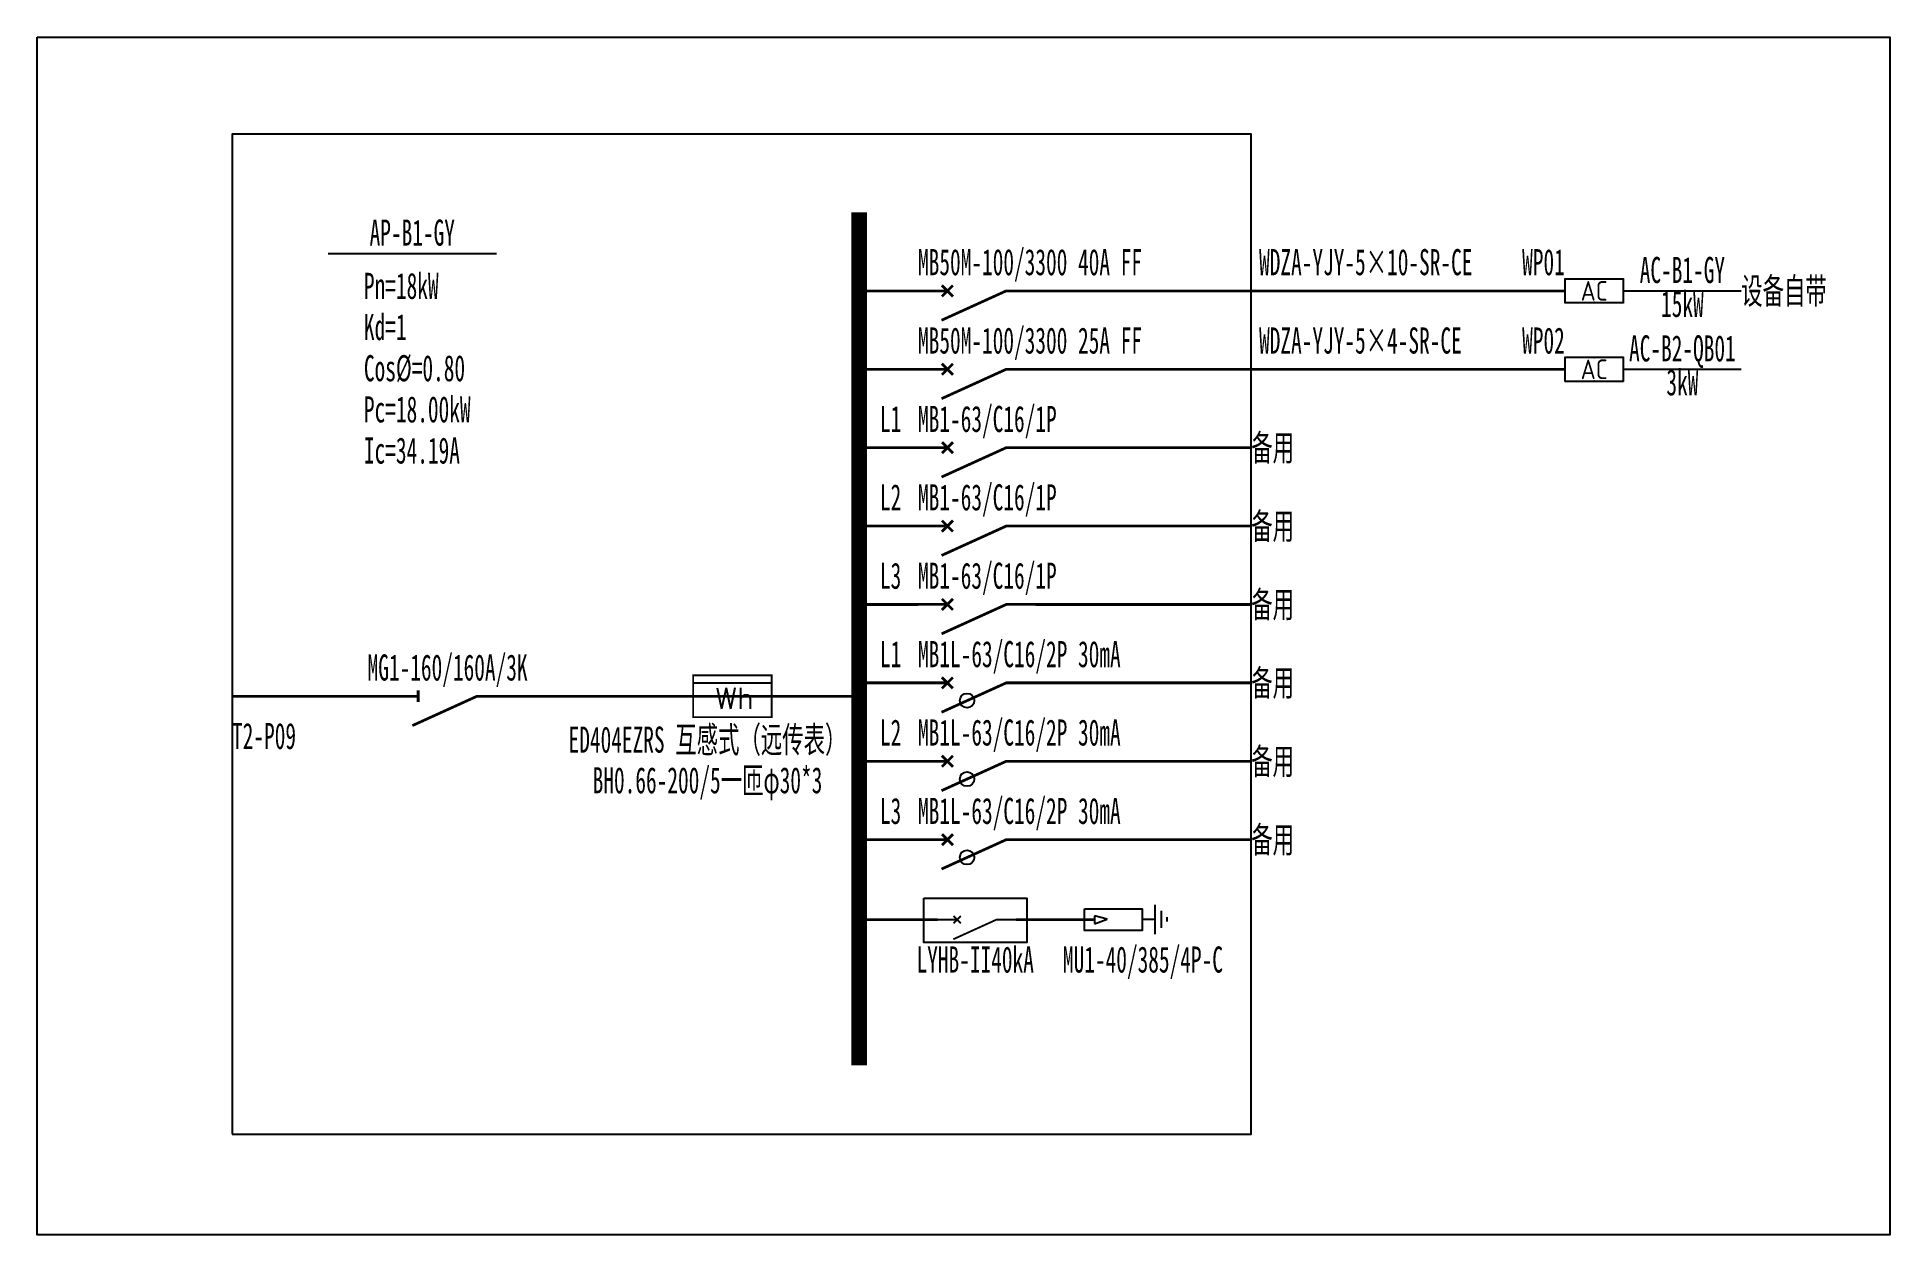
# Model space of a CAD drawing. Extents: x 1439101 to 1443354, y 419864 to 422614.
import ezdxf
from ezdxf.enums import TextEntityAlignment as Align

# ---------------------------------------------------------------- set-up
doc = ezdxf.new("R2010")
doc.units = 0
doc.header["$MEASUREMENT"] = 0
doc.layers.add('系统图', color=1, linetype='Continuous')
doc.styles.add('_SIMPLEX', font='simplex_.ttf', dxfattribs={"width": 0.6})
doc.styles.add('_TEL_ATTDEF', font='GBENOR', dxfattribs={"width": 0.8, "height": 3, "bigfont": 'GBCBIG'})
doc.styles.add('_TEL_DIM', font='', dxfattribs={"width": 0.8, "height": 3.5})
doc.styles.add('宋体', font='', dxfattribs={"width": 0.8, "height": 3.5})
doc.styles.get('_TEL_DIM').set_extended_font_data('SimSun')
doc.styles.get('宋体').set_extended_font_data('SimSun')

# ---------------------------------------------------------------- blocks, each defined once
blk = doc.blocks.new('$element$00000492')
blk.add_line((0.173, 0), (0.173, -1))
at = {"const_width": 0.0233}
blk.add_lwpolyline([(-0.267, 0), (0.267, 0), (0.267, -1), (-0.267, -1), (-0.267, 0)], dxfattribs=at)
at = {"style": '_SIMPLEX'}
blk.add_text('Wh', height=0.2667, rotation=270, dxfattribs=at).set_placement((-0.161, -0.281))
at = {"flags": 9}
blk.add_attdef('S', (0, 0), '', height=0.00000667, dxfattribs=at)
blk.add_attdef('S', (0, 0), '', height=0.00000667, dxfattribs=at)
blk.add_attdef('S', (0, 0), '', height=0.00000667, dxfattribs=at)
blk = doc.blocks.new('$element$00000497')
at = {"const_width": 0.0233}
for points in [[(0, 0), (0, -0.25)], [(0, -1), (0, -0.75), (-0.25, -0.2)], [(-0.047, -0.297), (0.047, -0.203)], [(-0.047, -0.203), (0.047, -0.297)]]:
    blk.add_lwpolyline(points, dxfattribs=at)
at = {"flags": 9}
blk.add_attdef('S', (0, 0), '', height=0.00000667, dxfattribs=at)
blk = doc.blocks.new('$equip$00002708')
for p, q in [((-0.75, 0.6), (-0.75, 0)), ((0.75, 0.6), (-0.75, 0.6)), ((0.75, 0), (0.75, 0.6)), ((-0.75, 0), (0.75, 0))]:
    blk.add_line(p, q)
at = {"const_width": 0.04}
blk.add_lwpolyline([(-0.75, 0.6), (-0.75, 0), (0.75, 0), (0.75, 0.6), (-0.75, 0.6), (-0.75, 0)], dxfattribs=at)
for p in [(0, 0.6), (-0.75, 0.3), (0, 0), (0.75, 0.3)]:
    blk.add_point(p)
at = {"color": 7}
blk.add_attdef('$TEXT$', text='', height=0.5, dxfattribs=at).set_placement((0, 0.3), align=Align.MIDDLE_CENTER)
at = {"color": 7, "style": '_TEL_DIM', "flags": 1}
for tag in ['A', 'REMARK']:
    blk.add_attdef(tag, text='', height=0.00002, dxfattribs=at).set_placement((0, 0), align=Align.MIDDLE_CENTER)
blk = doc.blocks.new('$element$00000519')
at = {"const_width": 0.0233}
for points in [[(0, 0), (0, -0.25)], [(0, -1), (0, -0.75), (-0.25, -0.2)], [(-0.05, -0.25), (0.05, -0.25)]]:
    blk.add_lwpolyline(points, dxfattribs=at)
at = {"flags": 9}
blk.add_attdef('S', (0, 0), '', height=0.00000667, dxfattribs=at)
blk = doc.blocks.new('$element$00000525')
at = {"const_width": 0.0233}
for points in [[(0, 0), (0, -0.25)], [(-0.25, -0.2), (0, -0.75), (0, -1)], [(-0.047, -0.203), (0.047, -0.297)], [(0.047, -0.203), (-0.047, -0.297)]]:
    blk.add_lwpolyline(points, dxfattribs=at)
blk.add_circle((-0.151, -0.417), 0.0615)
at = {"flags": 9}
blk.add_attdef('S', (0, 0), '', height=0.00000667, dxfattribs=at)

msp = doc.modelspace()

# ---------------------------------------------------------------- linework, layer by layer
at = {"color": 0, "linetype": 'ByBlock'}
for p, q in [((1439768.9, 422117.4), (1440155.1, 422117.4)), ((1441557.4, 420589.1), (1441528.1, 420597)), ((1441528.1, 420597), (1441528.1, 420578.8)), ((1441528.1, 420578.3), (1441557.4, 420589.1)), ((1441637.9, 420588.9), (1441666, 420588.9)), ((1441667.1, 420622.1), (1441667.1, 420554.9)), ((1441681, 420608.1), (1441681, 420568.9)), ((1441694.7, 420593.6), (1441694.7, 420583.9))]:
    msp.add_line(p, q, dxfattribs=at)
for points in [[(1439548.2, 420095.1), (1441888.1, 420095.1), (1441888.1, 422391.6), (1439548.2, 422391.6)], [(1441136.1, 420637.4), (1441372.7, 420637.4), (1441372.7, 420535.4), (1441136.1, 420535.4)], [(1441505.3, 420613.1), (1441638.1, 420613.1), (1441638.1, 420563), (1441505.3, 420563)]]:
    msp.add_lwpolyline(points, close=True, dxfattribs=at)
for points, const_width in [([(1440988.1, 422211.6), (1440988.1, 420253.5)], 36), ([(1440988.1, 422031.6), (1441123.1, 422031.6)], 6.3), ([(1441393.1, 422031.6), (1442608, 422031.6)], 6.3), ([(1440988.1, 421851.6), (1441123.1, 421851.6)], 6.3), ([(1441393.1, 421851.6), (1442608, 421851.6)], 6.3), ([(1440988.1, 421671.6), (1441123.1, 421671.6)], 6.3), ([(1441393.1, 421671.6), (1441888.1, 421671.6)], 6.3), ([(1440988.1, 421491.6), (1441123.1, 421491.6)], 6.3), ([(1441393.1, 421491.6), (1441888.1, 421491.6)], 6.3), ([(1440988.1, 421311.6), (1441123.1, 421311.6)], 6.3), ([(1441393.1, 421311.6), (1441888.1, 421311.6)], 6.3), ([(1439548.2, 421100.9), (1439908.1, 421100.9)], 6.3), ([(1440178.1, 421100.9), (1440988.1, 421100.9)], 6.3), ([(1440988.1, 421131.6), (1441123.1, 421131.6)], 6.3), ([(1441393.1, 421131.6), (1441888.1, 421131.6)], 6.3), ([(1440988.1, 420951.6), (1441123.1, 420951.6)], 6.3), ([(1441393.1, 420951.6), (1441888.1, 420951.6)], 6.3), ([(1440988.1, 420771.6), (1441123.1, 420771.6)], 6.3), ([(1441393.1, 420771.6), (1441888.1, 420771.6)], 6.3), ([(1440988.1, 420587.9), (1441168.1, 420587.9)], 6.3), ([(1441348.1, 420587.9), (1441528.1, 420587.9)], 6.3)]:
    msp.add_lwpolyline(points, dxfattribs=dict(at, const_width=const_width))
for points in [[(1442743, 422031.6), (1443013, 422031.6)], [(1442743, 421851.6), (1443013, 421851.6)]]:
    msp.add_lwpolyline(points, dxfattribs=at)
at = {"layer": '系统图'}
msp.add_lwpolyline([(1439100.6, 422614.4), (1443354.5, 422614.4), (1443354.5, 419864), (1439100.6, 419864)], close=True, dxfattribs=at)

# ---------------------------------------------------------------- block references
at = {"color": 0, "linetype": 'ByBlock', "rotation": 90}
for name, p, xscale, yscale, zscale in [('$element$00000497', (1441123.1, 422031.6), 270, 270, 270), ('$element$00000497', (1441123.1, 421851.6), 270, 270, 270), ('$element$00000497', (1441123.1, 421671.6), 270, 270, 270), ('$element$00000497', (1441123.1, 421491.6), 270, 270, 270), ('$element$00000497', (1441123.1, 421491.6), 270, 270, 270), ('$element$00000497', (1441123.1, 421311.6), 270, 270, 270), ('$element$00000497', (1441123.1, 421311.6), 270, 270, 270), ('$element$00000492', (1440607, 421100.9), 180, 180, 180), ('$element$00000525', (1441123.1, 421131.6), 270, 270, 270), ('$element$00000519', (1439908.1, 421100.9), 270, 270, 270), ('$element$00000525', (1441123.1, 420951.6), 270, 270, 270), ('$element$00000525', (1441123.1, 420771.6), 270, 270, 270), ('$element$00000497', (1441168.1, 420587.9), 180, 180, 180)]:
    msp.add_blockref(name, p, dxfattribs=dict(at, xscale=xscale, yscale=yscale, zscale=zscale))
at = {"color": 0, "linetype": 'ByBlock'}
ref = msp.add_blockref('$equip$00002708', (1442675.5, 422004.6), dxfattribs=dict(at, xscale=90, yscale=90, zscale=90))
ref.add_attrib('$TEXT$', 'AC', dxfattribs={"color": 7, "height": 45, "style": '_TEL_ATTDEF'}).set_placement((1442675.5, 422031.6), align=Align.MIDDLE_CENTER)
ref = msp.add_blockref('$equip$00002708', (1442675.5, 421824.6), dxfattribs=dict(at, xscale=90, yscale=90, zscale=90))
ref.add_attrib('$TEXT$', 'AC', dxfattribs={"color": 7, "height": 45, "style": '_TEL_ATTDEF'}).set_placement((1442675.5, 421851.6), align=Align.MIDDLE_CENTER)

# ---------------------------------------------------------------- texts
at = {"color": 0, "linetype": 'ByBlock', "style": '宋体', "width": 0.6}
for s, p in [('AP-B1-GY', (1439962, 422117.4)), ('AC-B1-GY', (1442878, 422031.6)), ('AC-B2-QB01', (1442878, 421851.6)), ('L1', (1441060.1, 421689.6)), ('L2', (1441060.1, 421509.6)), ('L3', (1441060.1, 421329.6)), ('L1', (1441060.1, 421149.6)), ('L2', (1441060.1, 420969.6)), ('L3', (1441060.1, 420789.6))]:
    msp.add_text(s, height=60, dxfattribs=at).set_placement(p, align=Align.BOTTOM_CENTER)
at = {"color": 110, "linetype": 'ByBlock', "style": '宋体', "width": 0.6}
msp.add_text('MB50M-100/3300 40A FF', height=60, dxfattribs=at).set_placement((1441123.1, 422049.6), align=Align.BOTTOM_LEFT)
at = {"color": 0, "linetype": 'ByBlock', "style": '宋体', "width": 0.6}
for s, p in [('WDZA-YJY-5×10-SR-CE', (1441906.1, 422049.6)), ('WDZA-YJY-5×4-SR-CE', (1441906.1, 421869.6)), ('T2-P09', (1439548.2, 420961.6))]:
    msp.add_text(s, height=60, dxfattribs=at).set_placement(p, align=Align.BOTTOM_LEFT)
for s, p in [('WP01', (1442608, 422049.6)), ('WP02', (1442608, 421869.6))]:
    msp.add_text(s, height=60, dxfattribs=at).set_placement(p, align=Align.BOTTOM_RIGHT)
for s, p in [('Pn=18kW', (1439851, 422013.1)), ('Kd=1', (1439851, 421918.6)), ('Cos%%C=0.80', (1439851, 421824.1)), ('Pc=18.00kW', (1439851, 421729.6)), ('Ic=34.19A', (1439851, 421635.1))]:
    msp.add_text(s, height=60, dxfattribs=at).set_placement(p)
for s, p in [('15kW', (1442878, 422031.6)), ('3kW', (1442878, 421851.6))]:
    msp.add_text(s, height=60, dxfattribs=at).set_placement(p, align=Align.TOP_CENTER)
for s, p in [('设备自带', (1443013, 422031.6)), ('备用', (1441888.1, 421671.6)), ('备用', (1441888.1, 421491.6)), ('备用', (1441888.1, 421311.6)), ('备用', (1441888.1, 421131.6)), ('备用', (1441888.1, 420951.6)), ('备用', (1441888.1, 420771.6))]:
    msp.add_text(s, height=60, dxfattribs=at).set_placement(p, align=Align.MIDDLE_LEFT)
at = {"color": 31, "linetype": 'ByBlock', "style": '宋体', "width": 0.6}
msp.add_text('MB50M-100/3300 25A FF', height=60, dxfattribs=at).set_placement((1441123.1, 421869.6), align=Align.BOTTOM_LEFT)
at = {"color": 1, "linetype": 'ByBlock', "style": '宋体', "width": 0.6}
for p in [(1441123.1, 421689.6), (1441123.1, 421509.6), (1441123.1, 421329.6)]:
    msp.add_text('MB1-63/C16/1P', height=60, dxfattribs=at).set_placement(p, align=Align.BOTTOM_LEFT)
at = {"color": 3, "linetype": 'ByBlock', "style": '宋体', "width": 0.6}
for p in [(1441123.1, 421149.6), (1441123.1, 420969.6), (1441123.1, 420789.6)]:
    msp.add_text('MB1L-63/C16/2P 30mA', height=60, dxfattribs=at).set_placement(p, align=Align.BOTTOM_LEFT)
at = {"color": 1, "linetype": 'ByBlock', "style": '宋体', "width": 0.6}
msp.add_text('MG1-160/160A/3K', height=60, dxfattribs=at).set_placement((1440043.1, 421118.9), align=Align.BOTTOM_CENTER)
at = {"color": 2, "linetype": 'ByBlock', "style": '宋体', "width": 0.6}
msp.add_text('ED404EZRS 互感式（远传表）', height=60, dxfattribs=at).set_placement((1440639.8, 421031.3), align=Align.TOP_CENTER)
at = {"color": 3, "linetype": 'ByBlock', "style": '宋体', "width": 0.6}
msp.add_text('BH0.66-200/5一匝φ30*3', height=60, dxfattribs=at).set_placement((1440639.8, 420938), align=Align.TOP_CENTER)
at = {"color": 40, "linetype": 'ByBlock', "style": '宋体', "width": 0.6}
msp.add_text('LYHB-II40kA', height=60, dxfattribs=at).set_placement((1441254.4, 420526.4), align=Align.TOP_CENTER)
at = {"color": 30, "linetype": 'ByBlock', "style": '宋体', "width": 0.6}
msp.add_text('MU1-40/385/4P-C', height=60, dxfattribs=at).set_placement((1441639.5, 420526.4), align=Align.TOP_CENTER)
at = {"color": 0, "linetype": 'ByBlock', "style": '_TEL_DIM', "flags": 1}
msp.add_attdef('S', text='静止电能发声器', height=0.0018, dxfattribs=at).set_placement((1440196.1, 420297.5), align=Align.MIDDLE_CENTER)

doc.saveas('drawing.dxf')
